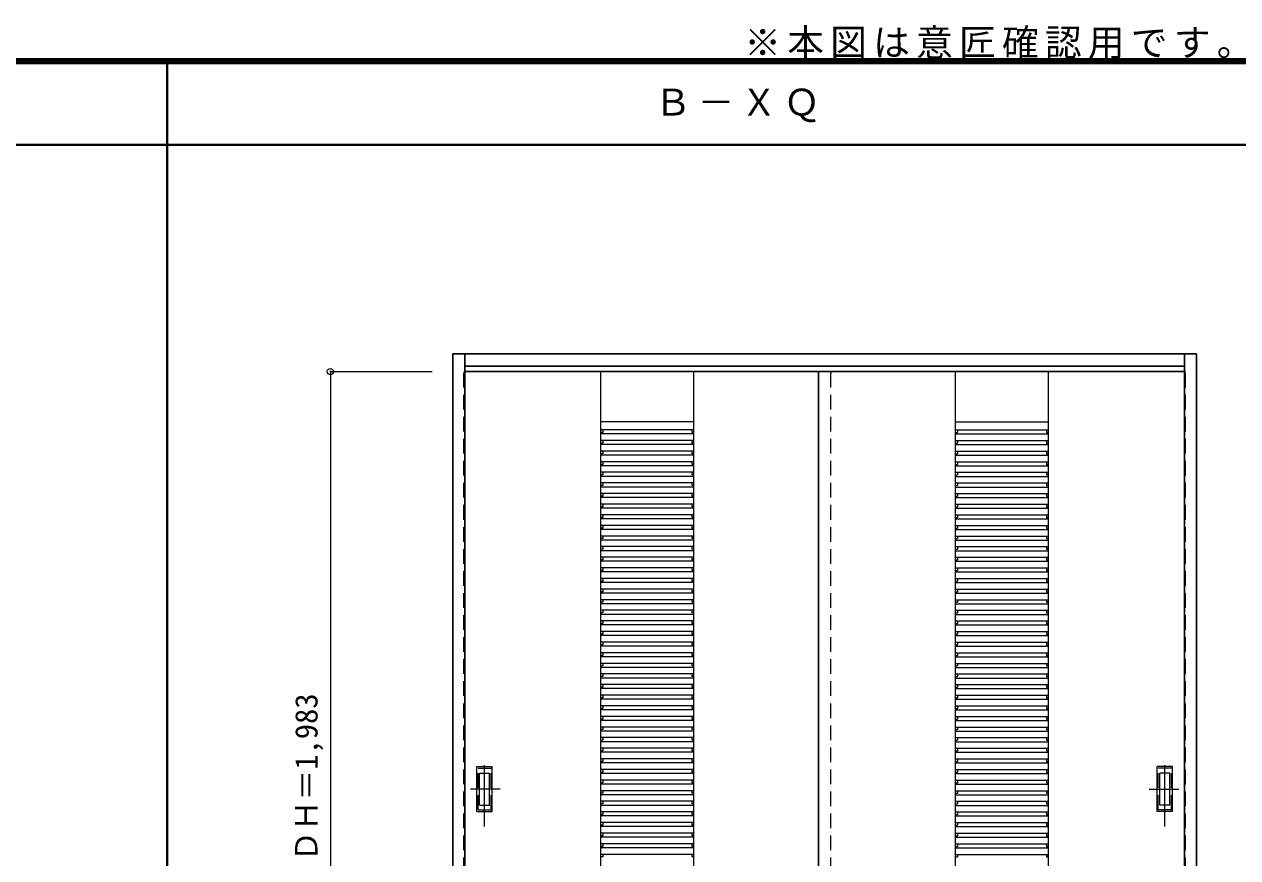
# Model space of a CAD drawing. Units: millimetres, scale not verified. Extents: x -6000 to 5700, y -4307 to 4260.
# Drawn here: x -250 to 2725, y 2218 to 4260 of the extents above; entities that cross this region are included whole.
import ezdxf
from ezdxf.enums import TextEntityAlignment as Align

# ---------------------------------------------------------------- set-up
doc = ezdxf.new("R2010")
doc.units = ezdxf.units.MM
doc.header["$LTSCALE"] = 30
doc.header["$PDMODE"] = 32
doc.header["$PDSIZE"] = 15
doc.linetypes.add('CHAIN1', pattern=[8, 5, -1, 1, -1])
doc.linetypes.add('DASHED1', pattern=[1.8, 1.2, -0.6])
for name, color, linetype, lineweight in [('0-2_扉', 3, 'Continuous', 25), ('0-3_仕上げ', 4, 'Continuous', 9), ('0-6_引手', 7, 'Continuous', 18), ('0-B_寸法', 4, 'Continuous', 9), ('F-1_枠', 6, 'Continuous', 40)]:
    doc.layers.add(name, color=color, linetype=linetype, lineweight=lineweight)
doc.layers.add('0-A_文字', color=7, linetype='Continuous')
doc.styles.add('ＭＳ ゴシック', font='')
doc.styles.get('ＭＳ ゴシック').set_extended_font_data('MS Gothic')

msp = doc.modelspace()

# ---------------------------------------------------------------- linework, layer by layer
at = {"layer": '0-2_扉', "color": 4, "linetype": 'DASHED1', "lineweight": 9}
for p, q in [((827, 1426.5), (827, 3409.5)), ((827, 3409.5), (830, 3409.5)), ((1697, 3409.5), (1697, 3405.5)), ((1727, 3409.5), (1727, 3405.5)), ((2597, 3409.5), (2594, 3409.5)), ((2597, 1426.5), (2597, 3409.5))]:
    msp.add_line(p, q, dxfattribs=at)
at = {"layer": '0-2_扉'}
for p, q in [((830, 3409.5), (1727, 3409.5)), ((2594, 3409.5), (1697, 3409.5)), ((1697, 3409.5), (1697, 1426.5))]:
    msp.add_line(p, q, dxfattribs=at)
at = {"layer": '0-3_仕上げ', "color": 3, "lineweight": 25}
for p, q in [((800, 1418), (800, 3453)), ((800, 3453), (2624, 3453)), ((830, 1418), (830, 3453)), ((2594, 1426.7), (2594, 3453)), ((2624, 1418), (2624, 3453)), ((830, 3423), (2594, 3423))]:
    msp.add_line(p, q, dxfattribs=at)
at = {"layer": '0-3_仕上げ', "color": 7, "lineweight": 18}
for p, q in [((1163, 1426.5), (1163, 3409.5)), ((1391, 1426.5), (1391, 3409.5)), ((2033, 1426.5), (2033, 3409.5)), ((2261, 1426.5), (2261, 3409.5)), ((1391, 3286.5), (1163, 3286.5)), ((2033, 3286.5), (2261, 3286.5))]:
    msp.add_line(p, q, dxfattribs=at)
at = {"layer": '0-3_仕上げ', "linetype": 'DASHED1'}
msp.add_line((1727, 1426.5), (1727, 3409.5), dxfattribs=at)
at = {"layer": '0-3_仕上げ'}
for p, q in [((1391, 3266.5), (1163, 3266.5)), ((1391, 3256.5), (1163, 3256.5)), ((1386, 3266.5), (1386, 3260.08)), ((1391, 3260.08), (1386, 3260.08)), ((2033, 3266.5), (2261, 3266.5)), ((2033, 3260.08), (2038, 3260.08)), ((2033, 3256.5), (2261, 3256.5)), ((2038, 3266.5), (2038, 3260.08)), ((2256, 3266.5), (2256, 3260.08)), ((2256, 3260.08), (2261, 3260.08)), ((1391, 3240.5), (1163, 3240.5)), ((1391, 3230.5), (1163, 3230.5)), ((1391, 3214.5), (1163, 3214.5)), ((1386, 3240.5), (1386, 3234.08)), ((1391, 3234.08), (1386, 3234.08)), ((1386, 3214.5), (1386, 3208.08)), ((2033, 3240.5), (2261, 3240.5)), ((2033, 3234.08), (2038, 3234.08)), ((2033, 3230.5), (2261, 3230.5)), ((2033, 3214.5), (2261, 3214.5)), ((2038, 3240.5), (2038, 3234.08)), ((2038, 3214.5), (2038, 3208.08)), ((2256, 3240.5), (2256, 3234.08)), ((2256, 3234.08), (2261, 3234.08)), ((2256, 3214.5), (2256, 3208.08)), ((1391, 3204.5), (1163, 3204.5)), ((1391, 3188.5), (1163, 3188.5)), ((1391, 3208.08), (1386, 3208.08)), ((1386, 3188.5), (1386, 3182.08)), ((2033, 3208.08), (2038, 3208.08)), ((2033, 3204.5), (2261, 3204.5)), ((2033, 3188.5), (2261, 3188.5)), ((2038, 3188.5), (2038, 3182.08)), ((2256, 3208.08), (2261, 3208.08)), ((2256, 3188.5), (2256, 3182.08)), ((1391, 3178.5), (1163, 3178.5)), ((1391, 3162.5), (1163, 3162.5)), ((1391, 3182.08), (1386, 3182.08)), ((1386, 3162.5), (1386, 3156.08)), ((1391, 3156.08), (1386, 3156.08)), ((2033, 3182.08), (2038, 3182.08)), ((2033, 3178.5), (2261, 3178.5)), ((2033, 3162.5), (2261, 3162.5)), ((2033, 3156.08), (2038, 3156.08)), ((2038, 3162.5), (2038, 3156.08)), ((2256, 3182.08), (2261, 3182.08)), ((2256, 3162.5), (2256, 3156.08)), ((2256, 3156.08), (2261, 3156.08)), ((1391, 3152.5), (1163, 3152.5)), ((1391, 3136.5), (1163, 3136.5)), ((1391, 3126.5), (1163, 3126.5)), ((1386, 3136.5), (1386, 3130.08)), ((1391, 3130.08), (1386, 3130.08)), ((2033, 3152.5), (2261, 3152.5)), ((2033, 3136.5), (2261, 3136.5)), ((2033, 3130.08), (2038, 3130.08)), ((2033, 3126.5), (2261, 3126.5)), ((2038, 3136.5), (2038, 3130.08)), ((2256, 3136.5), (2256, 3130.08)), ((2256, 3130.08), (2261, 3130.08)), ((1391, 3110.5), (1163, 3110.5)), ((1391, 3100.5), (1163, 3100.5)), ((1386, 3110.5), (1386, 3104.08)), ((1391, 3104.08), (1386, 3104.08)), ((2033, 3110.5), (2261, 3110.5)), ((2033, 3104.08), (2038, 3104.08)), ((2033, 3100.5), (2261, 3100.5)), ((2038, 3110.5), (2038, 3104.08)), ((2256, 3110.5), (2256, 3104.08)), ((2256, 3104.08), (2261, 3104.08)), ((1391, 3084.5), (1163, 3084.5)), ((1391, 3074.5), (1163, 3074.5)), ((1386, 3084.5), (1386, 3078.08)), ((1391, 3078.08), (1386, 3078.08)), ((2033, 3084.5), (2261, 3084.5)), ((2033, 3078.08), (2038, 3078.08)), ((2033, 3074.5), (2261, 3074.5)), ((2038, 3084.5), (2038, 3078.08)), ((2256, 3084.5), (2256, 3078.08)), ((2256, 3078.08), (2261, 3078.08)), ((1391, 3058.5), (1163, 3058.5)), ((1391, 3048.5), (1163, 3048.5)), ((1386, 3058.5), (1386, 3052.08)), ((1391, 3052.08), (1386, 3052.08)), ((2033, 3058.5), (2261, 3058.5)), ((2033, 3052.08), (2038, 3052.08)), ((2033, 3048.5), (2261, 3048.5)), ((2038, 3058.5), (2038, 3052.08)), ((2256, 3058.5), (2256, 3052.08)), ((2256, 3052.08), (2261, 3052.08)), ((1391, 3032.5), (1163, 3032.5)), ((1391, 3022.5), (1163, 3022.5)), ((1391, 3006.5), (1163, 3006.5)), ((1386, 3032.5), (1386, 3026.08)), ((1391, 3026.08), (1386, 3026.08)), ((1386, 3006.5), (1386, 3000.08)), ((2033, 3032.5), (2261, 3032.5)), ((2033, 3026.08), (2038, 3026.08)), ((2033, 3022.5), (2261, 3022.5)), ((2033, 3006.5), (2261, 3006.5)), ((2038, 3032.5), (2038, 3026.08)), ((2038, 3006.5), (2038, 3000.08)), ((2256, 3032.5), (2256, 3026.08)), ((2256, 3026.08), (2261, 3026.08)), ((2256, 3006.5), (2256, 3000.08)), ((1391, 2996.5), (1163, 2996.5)), ((1391, 2980.5), (1163, 2980.5)), ((1391, 3000.08), (1386, 3000.08)), ((1386, 2980.5), (1386, 2974.08)), ((2033, 3000.08), (2038, 3000.08)), ((2033, 2996.5), (2261, 2996.5)), ((2033, 2980.5), (2261, 2980.5)), ((2038, 2980.5), (2038, 2974.08)), ((2256, 3000.08), (2261, 3000.08)), ((2256, 2980.5), (2256, 2974.08)), ((1391, 2970.5), (1163, 2970.5)), ((1391, 2954.5), (1163, 2954.5)), ((1391, 2974.08), (1386, 2974.08)), ((1386, 2954.5), (1386, 2948.08)), ((1391, 2948.08), (1386, 2948.08)), ((2033, 2974.08), (2038, 2974.08)), ((2033, 2970.5), (2261, 2970.5)), ((2033, 2954.5), (2261, 2954.5)), ((2033, 2948.08), (2038, 2948.08)), ((2038, 2954.5), (2038, 2948.08)), ((2256, 2974.08), (2261, 2974.08)), ((2256, 2954.5), (2256, 2948.08)), ((2256, 2948.08), (2261, 2948.08)), ((1391, 2944.5), (1163, 2944.5)), ((1391, 2928.5), (1163, 2928.5)), ((1391, 2918.5), (1163, 2918.5)), ((1386, 2928.5), (1386, 2922.08)), ((1391, 2922.08), (1386, 2922.08)), ((2033, 2944.5), (2261, 2944.5)), ((2033, 2928.5), (2261, 2928.5)), ((2033, 2922.08), (2038, 2922.08)), ((2033, 2918.5), (2261, 2918.5)), ((2038, 2928.5), (2038, 2922.08)), ((2256, 2928.5), (2256, 2922.08)), ((2256, 2922.08), (2261, 2922.08)), ((1391, 2902.5), (1163, 2902.5)), ((1391, 2892.5), (1163, 2892.5)), ((1386, 2902.5), (1386, 2896.08)), ((1391, 2896.08), (1386, 2896.08)), ((2033, 2902.5), (2261, 2902.5)), ((2033, 2896.08), (2038, 2896.08)), ((2033, 2892.5), (2261, 2892.5)), ((2038, 2902.5), (2038, 2896.08)), ((2256, 2902.5), (2256, 2896.08)), ((2256, 2896.08), (2261, 2896.08)), ((1391, 2876.5), (1163, 2876.5)), ((1391, 2866.5), (1163, 2866.5)), ((1386, 2876.5), (1386, 2870.08)), ((1391, 2870.08), (1386, 2870.08)), ((2033, 2876.5), (2261, 2876.5)), ((2033, 2870.08), (2038, 2870.08)), ((2033, 2866.5), (2261, 2866.5)), ((2038, 2876.5), (2038, 2870.08)), ((2256, 2876.5), (2256, 2870.08)), ((2256, 2870.08), (2261, 2870.08)), ((1391, 2850.5), (1163, 2850.5)), ((1391, 2840.5), (1163, 2840.5)), ((1386, 2850.5), (1386, 2844.08)), ((1391, 2844.08), (1386, 2844.08)), ((2033, 2850.5), (2261, 2850.5)), ((2033, 2844.08), (2038, 2844.08)), ((2033, 2840.5), (2261, 2840.5)), ((2038, 2850.5), (2038, 2844.08)), ((2256, 2850.5), (2256, 2844.08)), ((2256, 2844.08), (2261, 2844.08)), ((1391, 2824.5), (1163, 2824.5)), ((1391, 2814.5), (1163, 2814.5)), ((1391, 2798.5), (1163, 2798.5)), ((1386, 2824.5), (1386, 2818.08)), ((1391, 2818.08), (1386, 2818.08)), ((1386, 2798.5), (1386, 2792.08)), ((2033, 2824.5), (2261, 2824.5)), ((2033, 2818.08), (2038, 2818.08)), ((2033, 2814.5), (2261, 2814.5)), ((2033, 2798.5), (2261, 2798.5)), ((2038, 2824.5), (2038, 2818.08)), ((2038, 2798.5), (2038, 2792.08)), ((2256, 2824.5), (2256, 2818.08)), ((2256, 2818.08), (2261, 2818.08)), ((2256, 2798.5), (2256, 2792.08)), ((1391, 2788.5), (1163, 2788.5)), ((1391, 2772.5), (1163, 2772.5)), ((1391, 2792.08), (1386, 2792.08)), ((1386, 2772.5), (1386, 2766.08)), ((2033, 2792.08), (2038, 2792.08)), ((2033, 2788.5), (2261, 2788.5)), ((2033, 2772.5), (2261, 2772.5)), ((2038, 2772.5), (2038, 2766.08)), ((2256, 2792.08), (2261, 2792.08)), ((2256, 2772.5), (2256, 2766.08)), ((1391, 2762.5), (1163, 2762.5)), ((1391, 2746.5), (1163, 2746.5)), ((1391, 2766.08), (1386, 2766.08)), ((1386, 2746.5), (1386, 2740.08)), ((1391, 2740.08), (1386, 2740.08)), ((2033, 2766.08), (2038, 2766.08)), ((2033, 2762.5), (2261, 2762.5)), ((2033, 2746.5), (2261, 2746.5)), ((2033, 2740.08), (2038, 2740.08)), ((2038, 2746.5), (2038, 2740.08)), ((2256, 2766.08), (2261, 2766.08)), ((2256, 2746.5), (2256, 2740.08)), ((2256, 2740.08), (2261, 2740.08)), ((1391, 2736.5), (1163, 2736.5)), ((1391, 2720.5), (1163, 2720.5)), ((1391, 2710.5), (1163, 2710.5)), ((1386, 2720.5), (1386, 2714.08)), ((1391, 2714.08), (1386, 2714.08)), ((2033, 2736.5), (2261, 2736.5)), ((2033, 2720.5), (2261, 2720.5)), ((2033, 2714.08), (2038, 2714.08)), ((2033, 2710.5), (2261, 2710.5)), ((2038, 2720.5), (2038, 2714.08)), ((2256, 2720.5), (2256, 2714.08)), ((2256, 2714.08), (2261, 2714.08)), ((1391, 2694.5), (1163, 2694.5)), ((1391, 2684.5), (1163, 2684.5)), ((1386, 2694.5), (1386, 2688.08)), ((1391, 2688.08), (1386, 2688.08)), ((2033, 2694.5), (2261, 2694.5)), ((2033, 2688.08), (2038, 2688.08)), ((2033, 2684.5), (2261, 2684.5)), ((2038, 2694.5), (2038, 2688.08)), ((2256, 2694.5), (2256, 2688.08)), ((2256, 2688.08), (2261, 2688.08)), ((1391, 2668.5), (1163, 2668.5)), ((1391, 2658.5), (1163, 2658.5)), ((1386, 2668.5), (1386, 2662.08)), ((1391, 2662.08), (1386, 2662.08)), ((2033, 2668.5), (2261, 2668.5)), ((2033, 2662.08), (2038, 2662.08)), ((2033, 2658.5), (2261, 2658.5)), ((2038, 2668.5), (2038, 2662.08)), ((2256, 2668.5), (2256, 2662.08)), ((2256, 2662.08), (2261, 2662.08)), ((1391, 2642.5), (1163, 2642.5)), ((1391, 2632.5), (1163, 2632.5)), ((1386, 2642.5), (1386, 2636.08)), ((1391, 2636.08), (1386, 2636.08)), ((2033, 2642.5), (2261, 2642.5)), ((2033, 2636.08), (2038, 2636.08)), ((2033, 2632.5), (2261, 2632.5)), ((2038, 2642.5), (2038, 2636.08)), ((2256, 2642.5), (2256, 2636.08)), ((2256, 2636.08), (2261, 2636.08)), ((1391, 2616.5), (1163, 2616.5)), ((1391, 2606.5), (1163, 2606.5)), ((1391, 2590.5), (1163, 2590.5)), ((1386, 2616.5), (1386, 2610.08)), ((1391, 2610.08), (1386, 2610.08)), ((1386, 2590.5), (1386, 2584.08)), ((2033, 2616.5), (2261, 2616.5)), ((2033, 2610.08), (2038, 2610.08)), ((2033, 2606.5), (2261, 2606.5)), ((2033, 2590.5), (2261, 2590.5)), ((2038, 2616.5), (2038, 2610.08)), ((2038, 2590.5), (2038, 2584.08)), ((2256, 2616.5), (2256, 2610.08)), ((2256, 2610.08), (2261, 2610.08)), ((2256, 2590.5), (2256, 2584.08)), ((1391, 2580.5), (1163, 2580.5)), ((1391, 2564.5), (1163, 2564.5)), ((1391, 2584.08), (1386, 2584.08)), ((1386, 2564.5), (1386, 2558.08)), ((2033, 2584.08), (2038, 2584.08)), ((2033, 2580.5), (2261, 2580.5)), ((2033, 2564.5), (2261, 2564.5)), ((2038, 2564.5), (2038, 2558.08)), ((2256, 2584.08), (2261, 2584.08)), ((2256, 2564.5), (2256, 2558.08)), ((1391, 2554.5), (1163, 2554.5)), ((1391, 2538.5), (1163, 2538.5)), ((1391, 2558.08), (1386, 2558.08)), ((1386, 2538.5), (1386, 2532.08)), ((1391, 2532.08), (1386, 2532.08)), ((2033, 2558.08), (2038, 2558.08)), ((2033, 2554.5), (2261, 2554.5)), ((2033, 2538.5), (2261, 2538.5)), ((2033, 2532.08), (2038, 2532.08)), ((2038, 2538.5), (2038, 2532.08)), ((2256, 2558.08), (2261, 2558.08)), ((2256, 2538.5), (2256, 2532.08)), ((2256, 2532.08), (2261, 2532.08)), ((1391, 2528.5), (1163, 2528.5)), ((1391, 2512.5), (1163, 2512.5)), ((1391, 2502.5), (1163, 2502.5)), ((1386, 2512.5), (1386, 2506.08)), ((1391, 2506.08), (1386, 2506.08)), ((2033, 2528.5), (2261, 2528.5)), ((2033, 2512.5), (2261, 2512.5)), ((2033, 2506.08), (2038, 2506.08)), ((2033, 2502.5), (2261, 2502.5)), ((2038, 2512.5), (2038, 2506.08)), ((2256, 2512.5), (2256, 2506.08)), ((2256, 2506.08), (2261, 2506.08)), ((1391, 2486.5), (1163, 2486.5)), ((1391, 2476.5), (1163, 2476.5)), ((1386, 2486.5), (1386, 2480.08)), ((1391, 2480.08), (1386, 2480.08)), ((2033, 2486.5), (2261, 2486.5)), ((2033, 2480.08), (2038, 2480.08)), ((2033, 2476.5), (2261, 2476.5)), ((2038, 2486.5), (2038, 2480.08)), ((2256, 2486.5), (2256, 2480.08)), ((2256, 2480.08), (2261, 2480.08)), ((1391, 2460.5), (1163, 2460.5)), ((1391, 2450.5), (1163, 2450.5)), ((1386, 2460.5), (1386, 2454.08)), ((1391, 2454.08), (1386, 2454.08)), ((2033, 2460.5), (2261, 2460.5)), ((2033, 2454.08), (2038, 2454.08)), ((2033, 2450.5), (2261, 2450.5)), ((2038, 2460.5), (2038, 2454.08)), ((2256, 2460.5), (2256, 2454.08)), ((2256, 2454.08), (2261, 2454.08)), ((1391, 2434.5), (1163, 2434.5)), ((1391, 2424.5), (1163, 2424.5)), ((1386, 2434.5), (1386, 2428.08)), ((1391, 2428.08), (1386, 2428.08)), ((2033, 2434.5), (2261, 2434.5)), ((2033, 2428.08), (2038, 2428.08)), ((2033, 2424.5), (2261, 2424.5)), ((2038, 2434.5), (2038, 2428.08)), ((2256, 2434.5), (2256, 2428.08)), ((2256, 2428.08), (2261, 2428.08)), ((1391, 2408.5), (1163, 2408.5)), ((1391, 2398.5), (1163, 2398.5)), ((1391, 2382.5), (1163, 2382.5)), ((1386, 2408.5), (1386, 2402.08)), ((1391, 2402.08), (1386, 2402.08)), ((1386, 2382.5), (1386, 2376.08)), ((2033, 2408.5), (2261, 2408.5)), ((2033, 2402.08), (2038, 2402.08)), ((2033, 2398.5), (2261, 2398.5)), ((2033, 2382.5), (2261, 2382.5)), ((2038, 2408.5), (2038, 2402.08)), ((2038, 2382.5), (2038, 2376.08)), ((2256, 2408.5), (2256, 2402.08)), ((2256, 2402.08), (2261, 2402.08)), ((2256, 2382.5), (2256, 2376.08)), ((1391, 2372.5), (1163, 2372.5)), ((1391, 2356.5), (1163, 2356.5)), ((1391, 2376.08), (1386, 2376.08)), ((1386, 2356.5), (1386, 2350.08)), ((2033, 2376.08), (2038, 2376.08)), ((2033, 2372.5), (2261, 2372.5)), ((2033, 2356.5), (2261, 2356.5)), ((2038, 2356.5), (2038, 2350.08)), ((2256, 2376.08), (2261, 2376.08)), ((2256, 2356.5), (2256, 2350.08)), ((1391, 2346.5), (1163, 2346.5)), ((1391, 2330.5), (1163, 2330.5)), ((1391, 2350.08), (1386, 2350.08)), ((1386, 2330.5), (1386, 2324.08)), ((1391, 2324.08), (1386, 2324.08)), ((2033, 2350.08), (2038, 2350.08)), ((2033, 2346.5), (2261, 2346.5)), ((2033, 2330.5), (2261, 2330.5)), ((2033, 2324.08), (2038, 2324.08)), ((2038, 2330.5), (2038, 2324.08)), ((2256, 2350.08), (2261, 2350.08)), ((2256, 2330.5), (2256, 2324.08)), ((2256, 2324.08), (2261, 2324.08)), ((1391, 2320.5), (1163, 2320.5)), ((1391, 2304.5), (1163, 2304.5)), ((1391, 2294.5), (1163, 2294.5)), ((1386, 2304.5), (1386, 2298.08)), ((1391, 2298.08), (1386, 2298.08)), ((2033, 2320.5), (2261, 2320.5)), ((2033, 2304.5), (2261, 2304.5)), ((2033, 2298.08), (2038, 2298.08)), ((2033, 2294.5), (2261, 2294.5)), ((2038, 2304.5), (2038, 2298.08)), ((2256, 2304.5), (2256, 2298.08)), ((2256, 2298.08), (2261, 2298.08)), ((1391, 2278.5), (1163, 2278.5)), ((1391, 2268.5), (1163, 2268.5)), ((1386, 2278.5), (1386, 2272.08)), ((1391, 2272.08), (1386, 2272.08)), ((2033, 2278.5), (2261, 2278.5)), ((2033, 2272.08), (2038, 2272.08)), ((2033, 2268.5), (2261, 2268.5)), ((2038, 2278.5), (2038, 2272.08)), ((2256, 2278.5), (2256, 2272.08)), ((2256, 2272.08), (2261, 2272.08)), ((1391, 2252.5), (1163, 2252.5)), ((1391, 2242.5), (1163, 2242.5)), ((1386, 2252.5), (1386, 2246.08)), ((1391, 2246.08), (1386, 2246.08)), ((2033, 2252.5), (2261, 2252.5)), ((2033, 2246.08), (2038, 2246.08)), ((2033, 2242.5), (2261, 2242.5)), ((2038, 2252.5), (2038, 2246.08)), ((2256, 2252.5), (2256, 2246.08)), ((2256, 2246.08), (2261, 2246.08)), ((1391, 2226.5), (1163, 2226.5)), ((1386, 2226.5), (1386, 2220.08)), ((1391, 2220.08), (1386, 2220.08)), ((2033, 2226.5), (2261, 2226.5)), ((2033, 2220.08), (2038, 2220.08)), ((2038, 2226.5), (2038, 2220.08)), ((2256, 2226.5), (2256, 2220.08)), ((2256, 2220.08), (2261, 2220.08))]:
    msp.add_line(p, q, dxfattribs=at)
for points in [[(1168, 3266.5), (1168, 3260.08), (1163, 3260.08)], [(1168, 3240.5), (1168, 3234.08), (1163, 3234.08)], [(1168, 3214.5), (1168, 3208.08), (1163, 3208.08)], [(1168, 3188.5), (1168, 3182.08), (1163, 3182.08)], [(1168, 3162.5), (1168, 3156.08), (1163, 3156.08)], [(1168, 3136.5), (1168, 3130.08), (1163, 3130.08)], [(1168, 3110.5), (1168, 3104.08), (1163, 3104.08)], [(1168, 3084.5), (1168, 3078.08), (1163, 3078.08)], [(1168, 3058.5), (1168, 3052.08), (1163, 3052.08)], [(1168, 3032.5), (1168, 3026.08), (1163, 3026.08)], [(1168, 3006.5), (1168, 3000.08), (1163, 3000.08)], [(1168, 2980.5), (1168, 2974.08), (1163, 2974.08)], [(1168, 2954.5), (1168, 2948.08), (1163, 2948.08)], [(1168, 2928.5), (1168, 2922.08), (1163, 2922.08)], [(1168, 2902.5), (1168, 2896.08), (1163, 2896.08)], [(1168, 2876.5), (1168, 2870.08), (1163, 2870.08)], [(1168, 2850.5), (1168, 2844.08), (1163, 2844.08)], [(1168, 2824.5), (1168, 2818.08), (1163, 2818.08)], [(1168, 2798.5), (1168, 2792.08), (1163, 2792.08)], [(1168, 2772.5), (1168, 2766.08), (1163, 2766.08)], [(1168, 2746.5), (1168, 2740.08), (1163, 2740.08)], [(1168, 2720.5), (1168, 2714.08), (1163, 2714.08)], [(1168, 2694.5), (1168, 2688.08), (1163, 2688.08)], [(1168, 2668.5), (1168, 2662.08), (1163, 2662.08)], [(1168, 2642.5), (1168, 2636.08), (1163, 2636.08)], [(1168, 2616.5), (1168, 2610.08), (1163, 2610.08)], [(1168, 2590.5), (1168, 2584.08), (1163, 2584.08)], [(1168, 2564.5), (1168, 2558.08), (1163, 2558.08)], [(1168, 2538.5), (1168, 2532.08), (1163, 2532.08)], [(1168, 2512.5), (1168, 2506.08), (1163, 2506.08)], [(1168, 2486.5), (1168, 2480.08), (1163, 2480.08)], [(1168, 2460.5), (1168, 2454.08), (1163, 2454.08)], [(1168, 2434.5), (1168, 2428.08), (1163, 2428.08)], [(1168, 2408.5), (1168, 2402.08), (1163, 2402.08)], [(1168, 2382.5), (1168, 2376.08), (1163, 2376.08)], [(1168, 2356.5), (1168, 2350.08), (1163, 2350.08)], [(1168, 2330.5), (1168, 2324.08), (1163, 2324.08)], [(1168, 2304.5), (1168, 2298.08), (1163, 2298.08)], [(1168, 2278.5), (1168, 2272.08), (1163, 2272.08)], [(1168, 2252.5), (1168, 2246.08), (1163, 2246.08)], [(1168, 2226.5), (1168, 2220.08), (1163, 2220.08)]]:
    msp.add_lwpolyline(points, dxfattribs=at)
at = {"layer": '0-6_引手'}
for p, q in [((859, 2441.4), (897, 2441.4)), ((859, 2331.4), (859, 2441.4)), ((897, 2331.4), (897, 2441.4)), ((2565, 2441.4), (2527, 2441.4)), ((2527, 2331.4), (2527, 2441.4)), ((2565, 2331.4), (2565, 2441.4)), ((865.5, 2425.4), (890.5, 2425.4)), ((865.5, 2347.4), (865.5, 2425.4)), ((890.5, 2347.4), (890.5, 2425.4)), ((2558.5, 2425.4), (2533.5, 2425.4)), ((2533.5, 2347.4), (2533.5, 2425.4)), ((2558.5, 2347.4), (2558.5, 2425.4)), ((859, 2331.4), (897, 2331.4)), ((865.5, 2347.4), (890.5, 2347.4)), ((2565, 2331.4), (2527, 2331.4)), ((2558.5, 2347.4), (2533.5, 2347.4))]:
    msp.add_line(p, q, dxfattribs=at)
at = {"layer": '0-6_引手', "linetype": 'CHAIN1'}
for p, q in [((878, 2294.79), (878, 2465.64)), ((2546, 2294.79), (2546, 2465.64)), ((916.07, 2386.4), (843.56, 2386.4)), ((2507.93, 2386.4), (2580.44, 2386.4))]:
    msp.add_line(p, q, dxfattribs=at)
at = {"layer": '0-6_引手', "linetype": 'DASHED1'}
for p, q in [((894, 2335.4), (894, 2437.4)), ((2530, 2335.4), (2530, 2437.4)), ((862, 2335.4), (894, 2335.4)), ((2562, 2335.4), (2530, 2335.4))]:
    msp.add_line(p, q, dxfattribs=at)
for points in [[(862, 2335.4), (862, 2437.4), (894, 2437.4)], [(2562, 2335.4), (2562, 2437.4), (2530, 2437.4)]]:
    msp.add_lwpolyline(points, dxfattribs=at)
at = {"layer": '0-B_寸法'}
for q in [(750, 3409.5), (500, 1426.5)]:
    msp.add_line((500, 3409.5), q, dxfattribs=at)
at = {"layer": '0-B_寸法', "color": 7}
msp.add_point((500, 3409.5), dxfattribs=at)
at = {"layer": 'F-1_枠'}
for p, q in [((-6000, 4175), (5700, 4175)), ((-6000, 4170), (5700, 4170)), ((100, -3790), (100, 4175)), ((-6000, 4165), (5700, 4165)), ((-6000, 3965), (5700, 3965))]:
    msp.add_line(p, q, dxfattribs=at)

# ---------------------------------------------------------------- texts
at = {"layer": '0-A_文字', "char_height": 65.98, "attachment_point": 7, "style": 'ＭＳ ゴシック'}
for s, insert in [('\\T1.17;※本図は意匠確認用です。\u3000表記の簡略化している部位がございますのでご注意下さい。', (1515, 4175)), ('\\T1.17;Ｂ－ＸＱ', (1295, 4020))]:
    msp.add_mtext(s, dxfattribs=dict(at, insert=insert))
at = {"layer": '0-B_寸法', "color": 7, "style": 'ＭＳ ゴシック'}
msp.add_text('ＤＨ＝1,983', height=54.99, rotation=90, dxfattribs=at).set_placement((485, 2208.75), align=Align.BOTTOM_LEFT)

doc.saveas('drawing.dxf')
